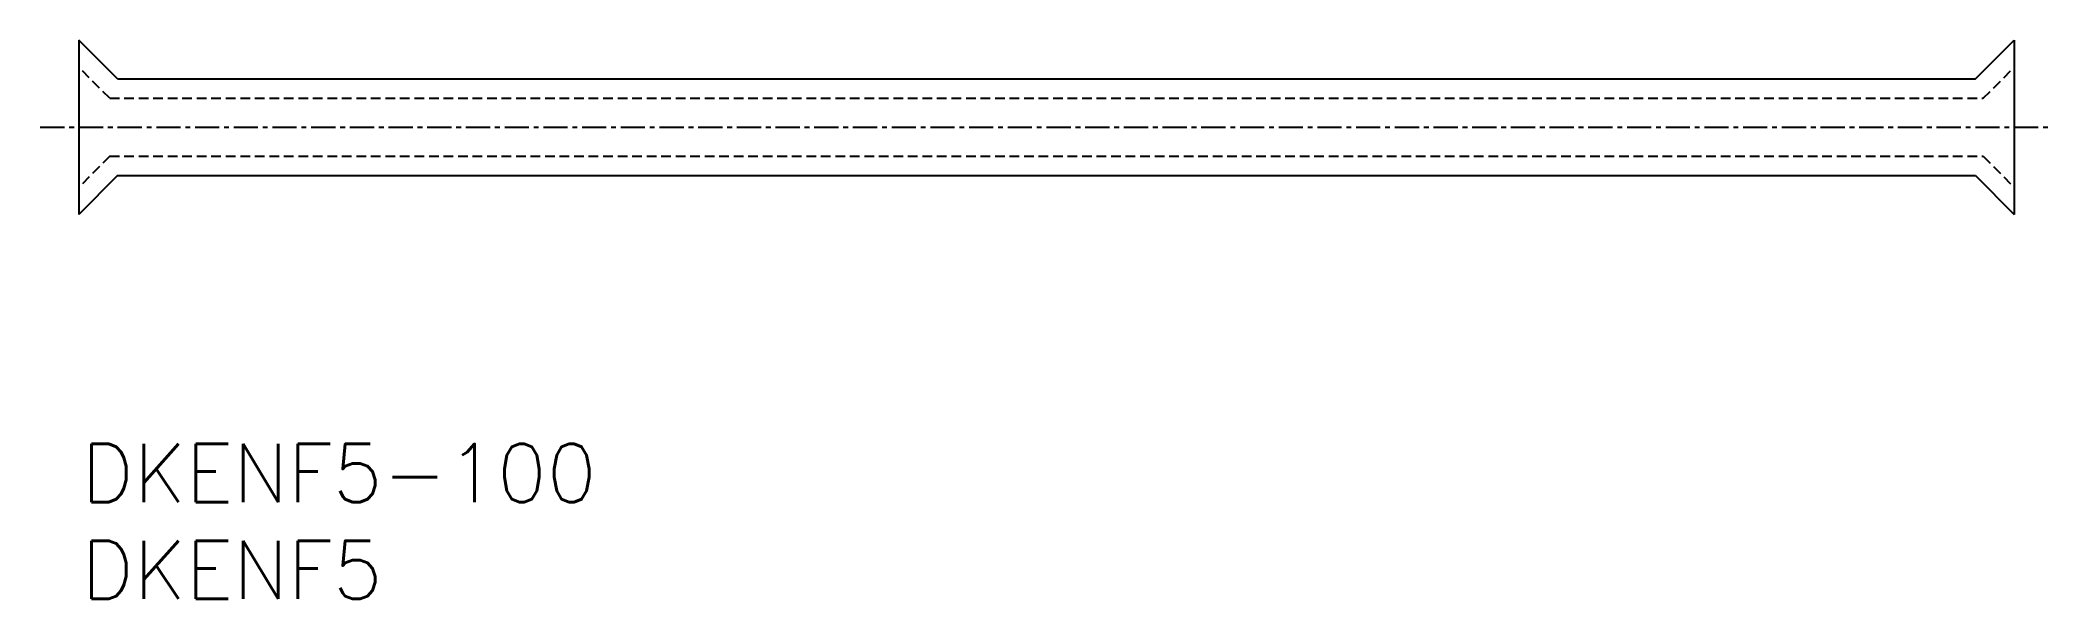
# Model space of a CAD drawing. Extents: x 96 to 200, y 81 to 109.
import ezdxf
from ezdxf.enums import TextEntityAlignment as Align

# ---------------------------------------------------------------- set-up
doc = ezdxf.new("R2010")
doc.units = 0
doc.linetypes.add('CENTER', pattern=[2, 1.25, -0.25, 0.25, -0.25])
doc.linetypes.add('DASHED', pattern=[0.75, 0.5, -0.25])
doc.layers.get('0').update_dxf_attribs({"linetype": 'CONTINUOUS'})
doc.layers.add('CENTER', color=1, linetype='CENTER')
doc.styles.get("Standard").update_dxf_attribs({"font": 'txt.shx', "bigfont": 'extfont.shx'})

msp = doc.modelspace()

# ---------------------------------------------------------------- linework, layer by layer
at = {"color": 7, "linetype": 'CONTINUOUS'}
for p, q in [((98.5, 109.5), (98.5, 100.5)), ((100.5, 107.5), (98.5, 109.5)), ((196.5, 107.5), (198.5, 109.5)), ((198.5, 109.5), (198.5, 100.5)), ((100.5, 107.5), (196.5, 107.5)), ((100.5, 102.5), (98.5, 100.5)), ((100.5, 102.5), (196.5, 102.5)), ((196.5, 102.5), (198.5, 100.5))]:
    msp.add_line(p, q, dxfattribs=at)
at = {"color": 3, "linetype": 'DASHED'}
for p, q in [((100.09, 106.5), (98.5, 108.09)), ((196.91, 106.5), (198.5, 108.09)), ((100.09, 106.5), (196.91, 106.5)), ((100.09, 103.5), (98.5, 101.91)), ((100.09, 103.5), (196.91, 103.5)), ((196.91, 103.5), (198.5, 101.91))]:
    msp.add_line(p, q, dxfattribs=at)
at = {"layer": 'CENTER', "color": 1, "linetype": 'CENTER'}
msp.add_line((96.5, 105), (200.5, 105), dxfattribs=at)

# ---------------------------------------------------------------- texts
at = {"color": 7, "linetype": 'CONTINUOUS'}
for s, p in [('DKENF5-100', (98.63, 87.13)), ('DKENF5', (98.63, 82.13))]:
    msp.add_text(s, height=3, dxfattribs=at).set_placement(p, align=Align.MIDDLE_LEFT)

doc.saveas('drawing.dxf')
